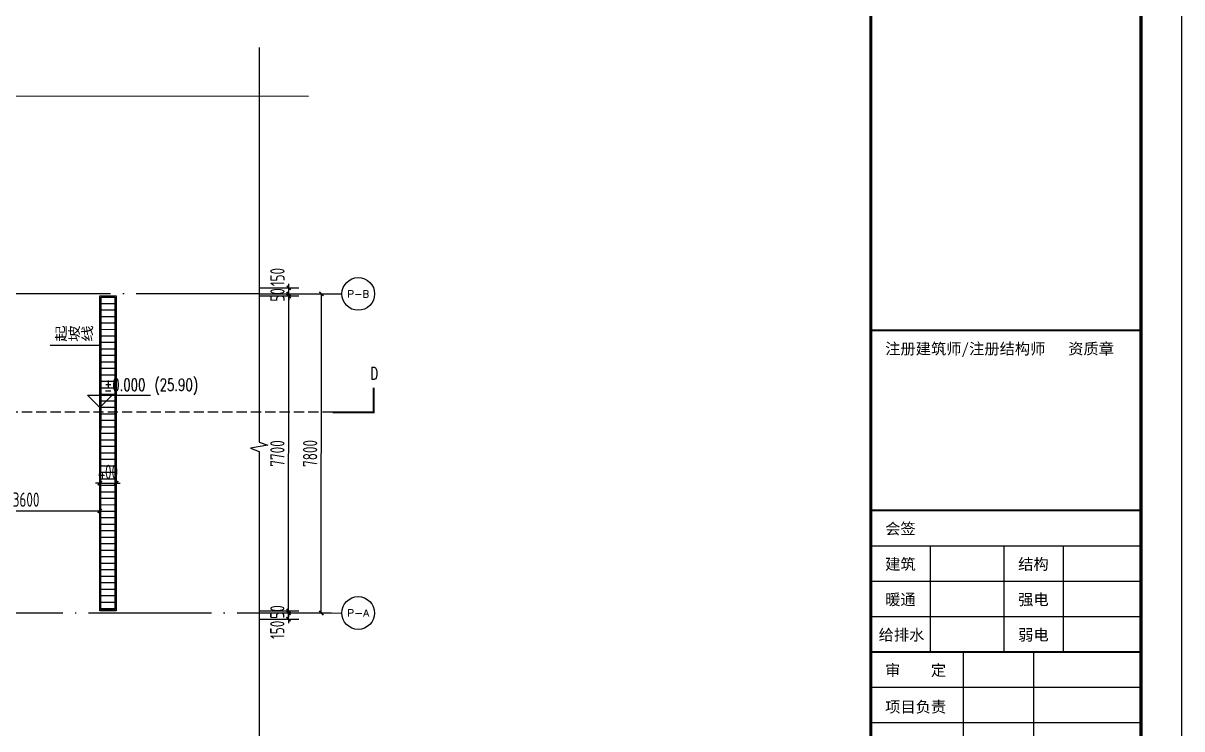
# Model space of a CAD drawing. Extents: x -502255 to 1362592, y -400300 to 332622.
# Drawn here: x 285709 to 314025, y -382726 to -365475 of the extents above; entities that cross this region are included whole.
import ezdxf
from ezdxf.enums import TextEntityAlignment as Align

# ---------------------------------------------------------------- set-up
doc = ezdxf.new("R2010")
doc.units = 0
doc.header["$LTSCALE"] = 1000
doc.header["$MEASUREMENT"] = 0
doc.linetypes.add('DASH', pattern=[0.35, 0.25, -0.1])
doc.linetypes.add('DOTE', pattern=[2.42, 2, -0.2, 0.02, -0.2])
for name, color, linetype in [('03小品', 2, 'Continuous'), ('AXIS', 3, 'Continuous'), ('AXIS_TEXT', 7, 'Continuous'), ('DIM_ELEV', 3, 'Continuous'), ('DIM_SYMB', 3, 'Continuous'), ('DOTE', 26, 'DOTE'), ('ECA_TK', 7, 'Continuous'), ('PUB_DIM', 3, 'Continuous'), ('PUB_TEXT', 7, 'Continuous'), ('tk', 7, 'Continuous'), ('行车道', 4, 'DASH')]:
    doc.layers.add(name, color=color, linetype=linetype)
doc.styles.add('_TCH_AXIS', font='COMPLEX', dxfattribs={"bigfont": 'GBCBIG'})
doc.styles.add('_TCH_DIM', font='SIMPLEX', dxfattribs={"bigfont": 'GBCBIG'})
doc.styles.add('_TCH_LABEL', font='COMPLEX', dxfattribs={"bigfont": 'GBCBIG'})
doc.styles.add('COMPLEX', font='COMPLEX.shx', dxfattribs={"width": 0.65})
doc.styles.get("Standard").update_dxf_attribs({"font": 'tssdeng2.shx', "width": 0.7, "bigfont": '@@hztxt.shx'})
doc.styles.add('SUNTXT', font='', dxfattribs={"height": 2.5})
doc.styles.add('TH-STYLE3_T3', font='tssdeng.shx', dxfattribs={"width": 0.7, "bigfont": 'tssdchn.shx'})
doc.styles.get('SUNTXT').set_extended_font_data('SimSun')
doc.dimstyles.new('_TCH_ARCH&&100', dxfattribs={"dimtxt": 350, "dimasz": 100, "dimexe": 250, "dimexo": 300, "dimgap": 100, "dimtad": 1, "dimdec": 0, "dimzin": 0, "dimdsep": 46, "dimtxsty": 'TH-STYLE3_T3', "dimblk": 'ARCHTICK', "dimcen": 0.09, "dimclrt": 7, "dimazin": 2, "dimtfac": 1, "dimtdec": 0, "dimtix": 1, "dimtmove": 2, "dimatfit": 3, "dimfxl": 1, "dimtolj": 1, "dimtzin": 0, "dimarcsym": 0})

# ---------------------------------------------------------------- blocks, each defined once
blk = doc.blocks.new('10B_A1')
blk.add_line((765, 184), (765, 584))
blk.add_line((765, 184), (765, 584))
blk.add_line((765, 184), (765, 584))
at = {"layer": 'ECA_TK'}
for p, q in [((765, 220.51), (831, 220.51)), ((779.58, 194.56), (779.58, 220.51)), ((797.5, 220.51), (797.5, 194.56)), ((812.08, 194.56), (812.08, 220.51)), ((765, 211.86), (831, 211.86)), ((765, 203.21), (831, 203.21)), ((787.68, 125.36), (787.68, 194.56)), ((804.77, 194.56), (804.77, 125.36)), ((765, 185.91), (831, 185.91)), ((765, 177.26), (831, 177.26))]:
    blk.add_line(p, q, dxfattribs=at)
blk.add_lwpolyline([(0, 0), (841, 0), (841, 594), (0, 594)], close=True, dxfattribs=at)
at = {"layer": 'ECA_TK', "const_width": 0.8}
blk.add_lwpolyline([(831, 10), (831, 584), (18, 584), (18, 10)], close=True, dxfattribs=at)
at = {"layer": 'ECA_TK'}
for points, const_width in [([(765, 10), (765, 584)], 0.8), ([(765, 273.16), (831, 273.16)], 0.5), ([(765, 229.16), (831, 229.16)], 0.5), ([(765, 194.56), (831, 194.56)], 0.5)]:
    blk.add_lwpolyline(points, dxfattribs=dict(at, const_width=const_width))
at = {"layer": 'ECA_TK', "linetype": 'Continuous', "style": 'SUNTXT'}
for s, height, p in [('注册建筑师/注册结构师   资质章', 2.7342, (768.5, 267.3)), ('会签', 2.734, (768.5, 223.3)), ('建筑', 2.734, (768.5, 214.65)), ('结构', 2.734, (801, 214.65)), ('暖通', 2.734, (768.5, 206)), ('强电', 2.734, (801, 206)), ('给排水', 2.734, (766.9, 197.35)), ('弱电', 2.734, (801, 197.35)), ('审    定', 2.734, (768.5, 188.7)), ('项目负责', 2.734, (768.5, 179.74))]:
    blk.add_text(s, height=height, dxfattribs=at).set_placement(p)
blk = doc.blocks.new('_AXISO')
blk.add_circle((0, 0), 0.5)
at = {"layer": 'AXIS_TEXT', "style": 'COMPLEX', "width": 1.041667}
blk.add_attdef('A', text='', height=0.56, dxfattribs=at).set_placement((-0.25, -0.28), (0.25, -0.28), align=Align.FIT)
blk = doc.blocks.new('_ArchTick')
at = {"color": 0, "linetype": 'ByBlock', "const_width": 0.4}
blk.add_lwpolyline([(-0.5, -0.5), (0.5, 0.5)], dxfattribs=at)
blk = doc.blocks.new('*D1458')
at = {"layer": 'Defpoints', "color": 0, "transparency": 16777216}
for p in [(291173, -372093), (292998, -372094), (291171, -379893)]:
    blk.add_point(p, dxfattribs=at)
at = {"layer": 'PUB_DIM', "color": 0, "lineweight": -2, "transparency": 16777216}
for p, q in [((291473, -372094), (293248, -372094)), ((292995, -379894), (292998, -372094)), ((291471, -379893), (293245, -379894))]:
    blk.add_line(p, q, dxfattribs=at)
at = {"layer": 'PUB_DIM', "color": 0, "lineweight": -2, "transparency": 16777216, "xscale": 100, "yscale": 100, "zscale": 100}
for p, rotation in [((292998, -372094), 89.98106454637774), ((292995, -379894), 269.9810645463777)]:
    blk.add_blockref('_ArchTick', p, dxfattribs=dict(at, rotation=rotation))
at = {"layer": 'PUB_DIM', "color": 7, "transparency": 16777216, "insert": (292722, -375994), "char_height": 350, "attachment_point": 5, "rotation": 89.9811, "style": 'TH-STYLE3_T3'}
blk.add_mtext('\\A1;7800', dxfattribs=at)
blk = doc.blocks.new('*D1461')
at = {"layer": 'Defpoints', "color": 0, "transparency": 16777216}
for p in [(283980, -376814), (287580, -376815), (287580, -377398)]:
    blk.add_point(p, dxfattribs=at)
at = {"layer": 'PUB_DIM', "color": 0, "lineweight": -2, "transparency": 16777216}
for p, q in [((283980, -377114), (283980, -377647)), ((287580, -377115), (287580, -377648)), ((283980, -377397), (287580, -377398))]:
    blk.add_line(p, q, dxfattribs=at)
at = {"layer": 'PUB_DIM', "color": 0, "lineweight": -2, "transparency": 16777216, "xscale": 100, "yscale": 100, "zscale": 100}
for p, rotation in [((283980, -377397), 179.9812641673363), ((287580, -377398), 359.9812641673364)]:
    blk.add_blockref('_ArchTick', p, dxfattribs=dict(at, rotation=rotation))
at = {"layer": 'PUB_DIM', "color": 7, "transparency": 16777216, "insert": (285780, -377123), "char_height": 350, "attachment_point": 5, "rotation": 359.9813, "style": 'TH-STYLE3_T3'}
blk.add_mtext('\\A1;3600', dxfattribs=at)
blk = doc.blocks.new('*D1462')
at = {"layer": 'Defpoints', "color": 0, "transparency": 16777216}
for p in [(287581, -375616), (287981, -375616), (287980, -376719)]:
    blk.add_point(p, dxfattribs=at)
at = {"layer": 'PUB_DIM', "color": 0, "lineweight": -2, "transparency": 16777216}
for p, q in [((287581, -375916), (287580, -376969)), ((287981, -375916), (287980, -376969)), ((287580, -376719), (287480, -376719)), ((287580, -376719), (287980, -376719)), ((287980, -376719), (288080, -376719))]:
    blk.add_line(p, q, dxfattribs=at)
at = {"layer": 'PUB_DIM', "color": 0, "lineweight": -2, "transparency": 16777216, "xscale": 100, "yscale": 100, "zscale": 100}
for p, rotation in [((287580, -376719), 359.9812643155444), ((287980, -376719), 179.9812643155443)]:
    blk.add_blockref('_ArchTick', p, dxfattribs=dict(at, rotation=rotation))
at = {"layer": 'PUB_DIM', "color": 7, "transparency": 16777216, "insert": (287781, -376444), "char_height": 350, "attachment_point": 5, "rotation": 359.9813, "style": 'TH-STYLE3_T3'}
blk.add_mtext('\\A1;400', dxfattribs=at)
blk = doc.blocks.new('*D1463')
at = {"layer": 'Defpoints', "color": 0, "transparency": 16777216}
for p in [(291171, -379893), (292195, -379894), (291171, -380043)]:
    blk.add_point(p, dxfattribs=at)
at = {"layer": 'PUB_DIM', "color": 0, "lineweight": -2, "transparency": 16777216}
for p, q in [((291471, -379893), (292445, -379894)), ((292195, -379894), (292195, -379794)), ((292195, -380044), (292195, -379894)), ((291471, -380043), (292445, -380044)), ((292195, -380044), (292195, -380144))]:
    blk.add_line(p, q, dxfattribs=at)
at = {"layer": 'PUB_DIM', "color": 0, "lineweight": -2, "transparency": 16777216, "xscale": 100, "yscale": 100, "zscale": 100}
for p, rotation in [((292195, -379894), 269.98106454638), ((292195, -380044), 89.98106454637995)]:
    blk.add_blockref('_ArchTick', p, dxfattribs=dict(at, rotation=rotation))
at = {"layer": 'PUB_DIM', "color": 7, "transparency": 16777216, "insert": (291920, -380305), "char_height": 350, "attachment_point": 5, "rotation": 89.9811, "style": 'TH-STYLE3_T3'}
blk.add_mtext('\\A1;150', dxfattribs=at)
blk = doc.blocks.new('*D1464')
at = {"layer": 'Defpoints', "color": 0, "transparency": 16777216}
for p in [(291171, -379843), (291171, -379893), (292195, -379844)]:
    blk.add_point(p, dxfattribs=at)
at = {"layer": 'PUB_DIM', "color": 0, "lineweight": -2, "transparency": 16777216}
for p, q in [((291471, -379843), (292445, -379844)), ((291471, -379893), (292445, -379894)), ((292195, -379844), (292195, -379744)), ((292195, -379894), (292195, -379844)), ((292195, -379894), (292195, -379994))]:
    blk.add_line(p, q, dxfattribs=at)
at = {"layer": 'PUB_DIM', "color": 0, "lineweight": -2, "transparency": 16777216, "xscale": 100, "yscale": 100, "zscale": 100}
for p, rotation in [((292195, -379844), 269.9810645463563), ((292195, -379894), 89.98106454635622)]:
    blk.add_blockref('_ArchTick', p, dxfattribs=dict(at, rotation=rotation))
at = {"layer": 'PUB_DIM', "color": 7, "transparency": 16777216, "insert": (291920, -379869), "char_height": 350, "attachment_point": 5, "rotation": 89.9811, "style": 'TH-STYLE3_T3'}
blk.add_mtext('\\A1;50', dxfattribs=at)
blk = doc.blocks.new('*D1465')
at = {"layer": 'Defpoints', "color": 0, "transparency": 16777216}
for p in [(291173, -372143), (292198, -372144), (291171, -379843)]:
    blk.add_point(p, dxfattribs=at)
at = {"layer": 'PUB_DIM', "color": 0, "lineweight": -2, "transparency": 16777216}
for p, q in [((291473, -372144), (292448, -372144)), ((292195, -379844), (292198, -372144)), ((291471, -379843), (292445, -379844))]:
    blk.add_line(p, q, dxfattribs=at)
at = {"layer": 'PUB_DIM', "color": 0, "lineweight": -2, "transparency": 16777216, "xscale": 100, "yscale": 100, "zscale": 100}
for p, rotation in [((292198, -372144), 89.98106454637787), ((292195, -379844), 269.9810645463779)]:
    blk.add_blockref('_ArchTick', p, dxfattribs=dict(at, rotation=rotation))
at = {"layer": 'PUB_DIM', "color": 7, "transparency": 16777216, "insert": (291922, -375994), "char_height": 350, "attachment_point": 5, "rotation": 89.9811, "style": 'TH-STYLE3_T3'}
blk.add_mtext('\\A1;7700', dxfattribs=at)
blk = doc.blocks.new('*D1466')
at = {"layer": 'Defpoints', "color": 0, "transparency": 16777216}
for p in [(291173, -372093), (291173, -372143), (292198, -372094)]:
    blk.add_point(p, dxfattribs=at)
at = {"layer": 'PUB_DIM', "color": 0, "lineweight": -2, "transparency": 16777216}
for p, q in [((292198, -372094), (292198, -371994)), ((291473, -372094), (292448, -372094)), ((291473, -372144), (292448, -372144)), ((292198, -372144), (292198, -372094)), ((292198, -372144), (292198, -372244))]:
    blk.add_line(p, q, dxfattribs=at)
at = {"layer": 'PUB_DIM', "color": 0, "lineweight": -2, "transparency": 16777216, "xscale": 100, "yscale": 100, "zscale": 100}
for p, rotation in [((292198, -372094), 269.9810645463768), ((292198, -372144), 89.98106454637691)]:
    blk.add_blockref('_ArchTick', p, dxfattribs=dict(at, rotation=rotation))
at = {"layer": 'PUB_DIM', "color": 7, "transparency": 16777216, "insert": (291923, -372119), "char_height": 350, "attachment_point": 5, "rotation": 89.9811, "style": 'TH-STYLE3_T3'}
blk.add_mtext('\\A1;50', dxfattribs=at)
blk = doc.blocks.new('*D1467')
at = {"layer": 'Defpoints', "color": 0, "transparency": 16777216}
for p in [(291173, -371943), (292198, -371944), (291173, -372093)]:
    blk.add_point(p, dxfattribs=at)
at = {"layer": 'PUB_DIM', "color": 0, "lineweight": -2, "transparency": 16777216}
for p, q in [((291473, -371944), (292448, -371944)), ((292198, -371944), (292198, -371844)), ((292198, -372094), (292198, -371944)), ((291473, -372094), (292448, -372094)), ((292198, -372094), (292198, -372194))]:
    blk.add_line(p, q, dxfattribs=at)
at = {"layer": 'PUB_DIM', "color": 0, "lineweight": -2, "transparency": 16777216, "xscale": 100, "yscale": 100, "zscale": 100}
for p, rotation in [((292198, -371944), 269.9810645463756), ((292198, -372094), 89.98106454637563)]:
    blk.add_blockref('_ArchTick', p, dxfattribs=dict(at, rotation=rotation))
at = {"layer": 'PUB_DIM', "color": 7, "transparency": 16777216, "insert": (291923, -371682), "char_height": 350, "attachment_point": 5, "rotation": 89.9811, "style": 'TH-STYLE3_T3'}
blk.add_mtext('\\A1;150', dxfattribs=at)

msp = doc.modelspace()

# ---------------------------------------------------------------- hatches: boundary and pattern name
at = {"layer": '03小品'}
h = msp.add_hatch(dxfattribs=at)
h.set_pattern_fill('ANSI31', color=8, scale=100, angle=674.98126, style=0)
h.set_pattern_definition([(359.9812634, (1053716.32, -3465501.37), (0.051914, 158.7499915), [])])
h.paths.add_polyline_path([(287951.9, -372312.8), (287611.9, -372312.7), (287609.4, -379811.7), (287949.4, -379811.9)])

# ---------------------------------------------------------------- linework, layer by layer
at = {"layer": '03小品', "color": 4}
msp.add_lwpolyline([(287579.8, -378649.7), (287581.9, -372141.8), (287981.9, -372142), (287979.4, -379841.9), (287579.4, -379841.7), (287579.8, -378649.7)], dxfattribs=at)
msp.add_lwpolyline([(287609.8, -378649.7), (287611.9, -372171.8), (287951.9, -372171.9), (287949.4, -379811.9), (287609.4, -379811.7)], close=True, dxfattribs=at)
at = {"layer": 'AXIS'}
for p, q in [((292497.9, -372093.9), (293497.9, -372094.2)), ((292495.4, -379893.8), (293495.4, -379894.1))]:
    msp.add_line(p, q, dxfattribs=at)
at = {"layer": 'DIM_ELEV'}
for p, q in [((287581.5, -373354.3), (286367.5, -373354.3)), ((287581, -374868.5), (287281.1, -374568.4)), ((287281.1, -374568.4), (288818.9, -374568.9)), ((287581, -374868.5), (287881.1, -374568.6))]:
    msp.add_line(p, q, dxfattribs=at)
at = {"layer": 'DIM_SYMB'}
for points in [[(291479.5, -366068.6), (291476.4, -375717.5), (291686.4, -375794), (291266.3, -375867.9), (291476.3, -375942.5), (291473.2, -384424.6)], [(292679.2, -367269), (265731.8, -367260.1), (265655.3, -367470.1), (265581.4, -367050.1), (265506.8, -367260.1), (238559.4, -367251.3)]]:
    msp.add_lwpolyline(points, dxfattribs=at)
at = {"layer": 'DIM_SYMB', "const_width": 50}
msp.add_lwpolyline([(294276, -374385.6), (294275.8, -374985.6), (293275.8, -374985.2)], dxfattribs=at)
at = {"layer": 'DOTE', "color": 16, "linetype": 'DOTE', "ltscale": 1.5}
msp.add_line((291473.1, -372093.6), (239020, -372076), dxfattribs=at)
msp.add_lwpolyline([(240117.5, -379876.2), (292495.4, -379893.8)], dxfattribs=at)
at = {"layer": '行车道', "color": 0}
msp.add_lwpolyline([(293275.8, -374985.2), (237013.8, -374965.8)], dxfattribs=at)

# ---------------------------------------------------------------- block references
at = {"layer": 'AXIS'}
ref = msp.add_blockref('_AXISO', (293897.9, -372094.4), dxfattribs=dict(at, xscale=800, yscale=800, zscale=800))
ref.add_attrib('A', 'P-B', dxfattribs={"layer": 'AXIS_TEXT', "height": 172.16, "style": '_TCH_AXIS'}).set_placement((293631.5, -372180.4), (294164.4, -372180.4), align=Align.FIT)
ref = msp.add_blockref('_AXISO', (293895.4, -379894.3), dxfattribs=dict(at, xscale=800, yscale=800, zscale=800))
ref.add_attrib('A', 'P-A', dxfattribs={"layer": 'AXIS_TEXT', "height": 169.79, "style": '_TCH_AXIS'}).set_placement((293628.5, -379979.2), (294162.2, -379979.2), align=Align.FIT)
at = {"layer": 'tk', "xscale": 100, "yscale": 100, "zscale": 100}
msp.add_blockref('10B_A1', (229925.3, -400300.3), dxfattribs=at)

# ---------------------------------------------------------------- texts
at = {"layer": 'PUB_TEXT'}
msp.add_text('起坡线', height=337.59, dxfattribs=at).set_placement((286472.5, -373249.3))
at = {"layer": 'PUB_TEXT', "style": '_TCH_LABEL', "width": 0.705882}
msp.add_text('D', height=297.5, dxfattribs=at).set_placement((294191.1, -374184.3))
at = {"layer": 'PUB_TEXT', "style": '_TCH_DIM', "width": 0.705882}
for s, p in [('%%P0.000', (287688.9, -374463.5)), ('(25.90)', (288918.9, -374463.9))]:
    msp.add_text(s, height=297.5, rotation=359.98126, dxfattribs=at).set_placement(p)

# ---------------------------------------------------------------- dimensions: what is measured, and where the dimension line sits
at = {"layer": 'PUB_DIM'}
for base, p1, p2, picture, middle in [((292198, -371943.8), (291173.1, -372093.5), (291173.2, -371943.5), '*D1467', (291923.1, -371682.2)), ((292195.4, -379893.7), (291170.5, -380043.4), (291170.6, -379893.4), '*D1463', (291920.2, -380305.2))]:
    dim = msp.add_linear_dim(base=base, p1=p1, p2=p2, angle=89.98106, dimstyle='_TCH_ARCH&&100', dxfattribs=at)
    dim.commit()
    dim.dimension.update_dxf_attribs({"geometry": picture, "text_midpoint": middle, "dimtype": 161})
for p1, p2, distance, picture, middle in [((291170.6, -379893.4), (291173.1, -372093.5), -1824.8, '*D1458', (292721.7, -375993.9)), ((291173.1, -372143.5), (291173.1, -372093.5), -1024.8, '*D1466', (291922.9, -372118.7)), ((291170.6, -379843.4), (291173.1, -372143.5), -1024.8, '*D1465', (291921.7, -375993.7)), ((287580.8, -375616.3), (287980.8, -375616.4), -1102.8, '*D1462', (287780.5, -376444.1)), ((283980.4, -376814.2), (287580.4, -376815.4), -582.9, '*D1461', (285780.3, -377122.7)), ((291170.6, -379893.4), (291170.6, -379843.4), -1024.8, '*D1464', (291920.4, -379868.6))]:
    dim = msp.add_aligned_dim(p1=p1, p2=p2, distance=distance, dimstyle='_TCH_ARCH&&100', dxfattribs=at)
    dim.commit()
    dim.dimension.update_dxf_attribs({"geometry": picture, "text_midpoint": middle})

doc.saveas('drawing.dxf')
